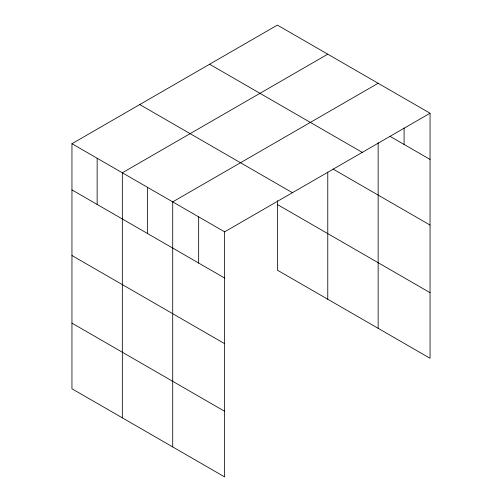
<?xml version="1.0" encoding="UTF-8"?>
<svg xmlns="http://www.w3.org/2000/svg" width="502" height="502" viewBox="0 0 502 502"><rect width="100%" height="100%" fill="white"/><g stroke="black" fill="none" stroke-linecap="round" stroke-linejoin="round"><path stroke-width="0.75" d="M71.955 143.704L224.614 231.842L224.614 476.9L71.955 388.761L71.955 143.704L277.386 25.1L430.045 113.239L430.045 358.296L277.386 270.158L277.386 200.693M327.768 54.185L122.331 172.788L122.331 417.846M378.144 83.269L172.707 201.879L172.707 446.937M224.614 231.842L430.045 113.239M390.123 136.381L430.045 159.429M209.598 64.237L362.249 152.376M333.071 169.067L430.045 225.059M139.751 104.567L292.402 192.699M277.386 204.534L430.045 292.666M71.955 189.9L224.614 278.039M71.955 255.524L224.614 343.663M71.955 323.137L224.614 411.276M404.091 128.004L404.091 144.45M378.144 142.744L378.144 328.327M327.768 172.155L327.768 299.242M198.66 216.858L198.66 263.054M147.519 187.334L147.519 233.53M97.143 158.249L97.143 204.446"/></g></svg>
